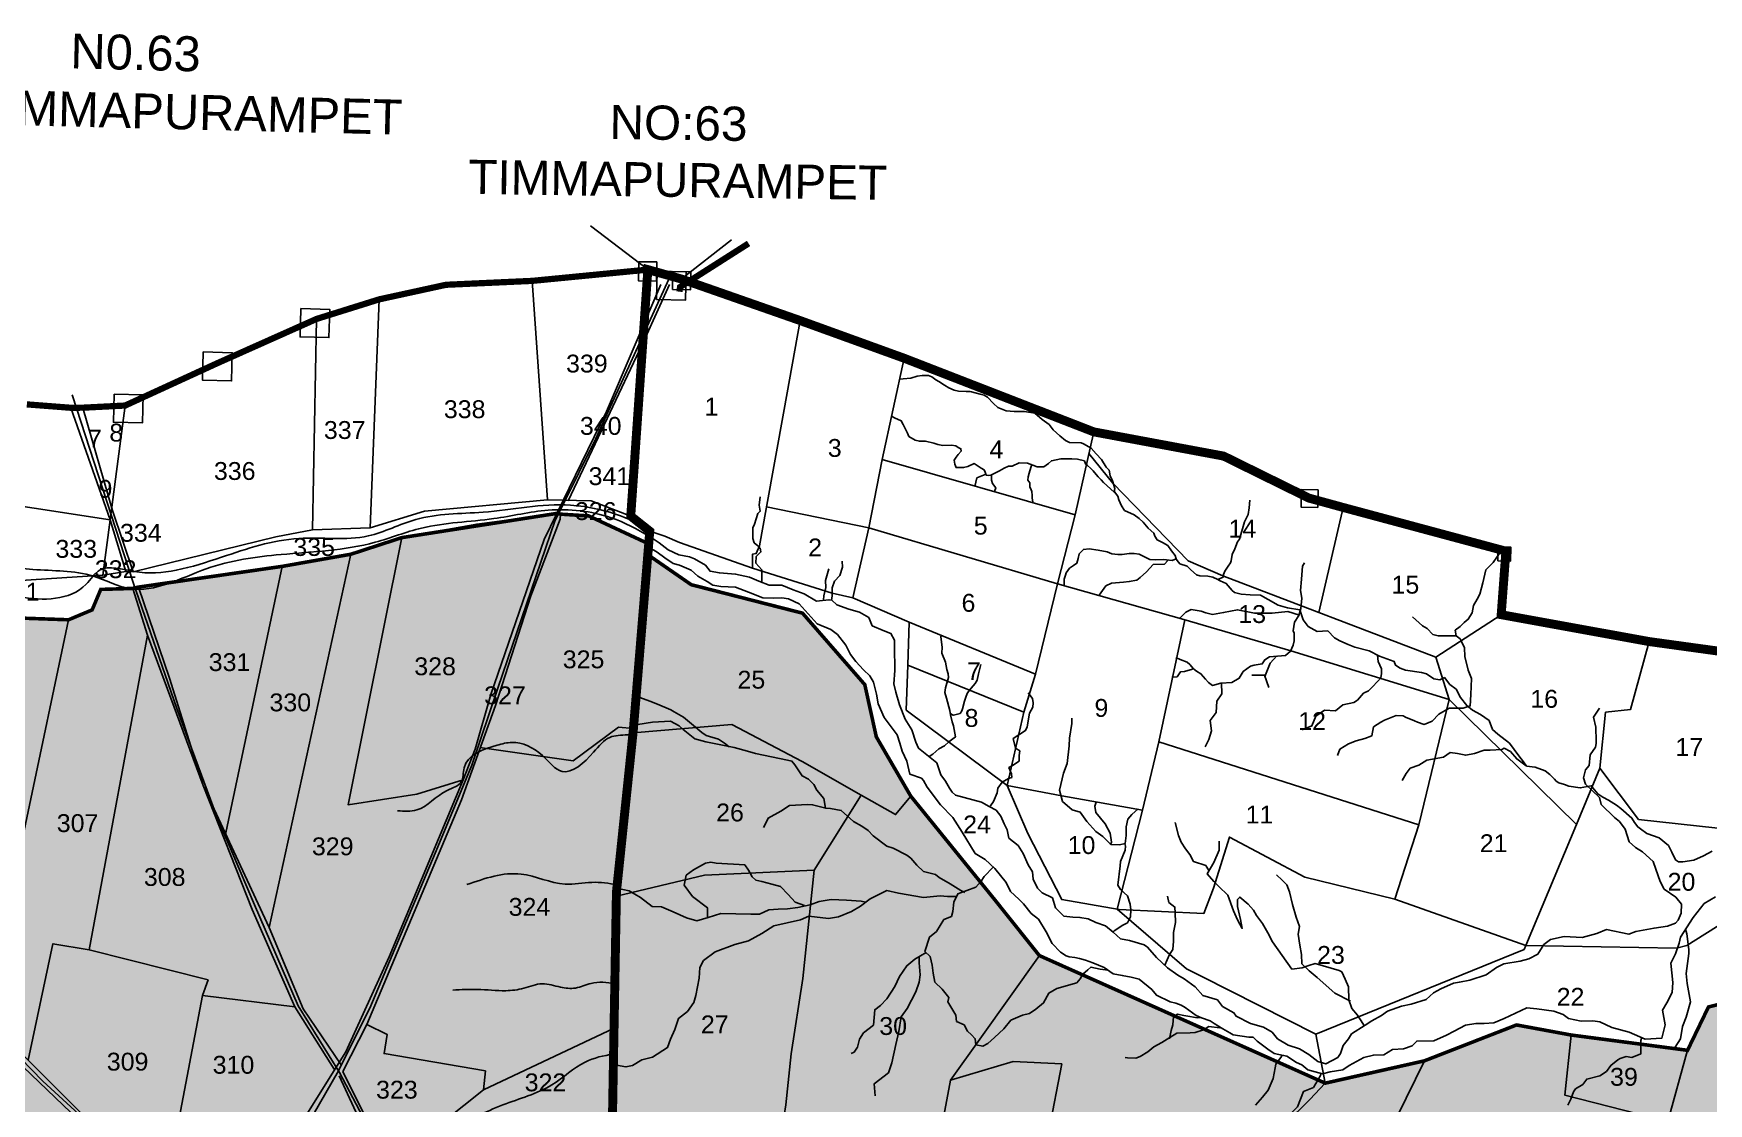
# Model space of a CAD drawing. Header units: inches. Extents: x 204181 to 273365, y 1587708 to 1600456.
# Drawn here: x 209402 to 211277, y 1597300 to 1598498 of the extents above; entities that cross this region are included whole.
import ezdxf
from ezdxf.enums import TextEntityAlignment as Align

# ---------------------------------------------------------------- set-up
doc = ezdxf.new("R2010")
doc.units = ezdxf.units.IN
doc.header["$LTSCALE"] = 15
doc.header["$MEASUREMENT"] = 0
doc.linetypes.add('HIDDEN2', pattern=[0.1875, 0.125, -0.0625])
for name, color, linetype in [('BOUNDRY STONES', 240, 'Continuous'), ('DIMENSION', 7, 'Continuous'), ('PLOT NOS', 7, 'Continuous'), ('PLOTS', 7, 'Continuous'), ('PLOTS NO', 7, 'Continuous'), ('ROADS', 1, 'Continuous'), ('STREAMS', 4, 'Continuous'), ('TEXT', 1, 'Continuous'), ('VILLAGE BOUNDRY', 5, 'Continuous'), ('WUA-16', 3, 'Continuous')]:
    doc.layers.add(name, color=color, linetype=linetype)
doc.styles.get("Standard").update_dxf_attribs({"font": 'arial.ttf'})

msp = doc.modelspace()

# ---------------------------------------------------------------- hatches: boundary and pattern name
at = {"layer": 'PLOTS NO'}
h = msp.add_hatch(color=2, dxfattribs=at)
h.dxf.hatch_style = 1
h.paths.add_polyline_path([(208400.2, 1597264.3), (208469.5, 1597474.9), (208606.7, 1597990.9), (208611, 1598017.2), (208658.7, 1598006.6), (208679.2, 1598001), (208719.2, 1597992.9), (208739.9, 1597987.2), (208759, 1597984), (208763.5, 1598005.1), (208797.6, 1597999.4), (208804.6, 1598007.5), (208975.7, 1597994), (208995.2, 1597985.6), (209006, 1597982.2), (209063.6, 1597947.9), (209113.2, 1597930.2), (209141.7, 1597918.9), (209170.2, 1597919.9), (209168.5, 1597910.3), (209240.9, 1597884), (209312.9, 1597863.9), (209373.3, 1597843.9), (209441.3, 1597841.5), (209467.7, 1597852.6), (209477.3, 1597875.5), (209513.1, 1597876.6), (209519.5, 1597878.1), (209680.4, 1597901.3), (209757.3, 1597914.9), (209814.3, 1597933.5), (209987.8, 1597960.6), (209991.8, 1597959.8), (210023.5, 1597957.8), (210090.7, 1597926.5), (210074, 1597723.5), (210054.5, 1597532), (210051.9, 1597384.2), (210049.7, 1597259.5), (210017.7, 1597038.7), (209983.1, 1597046.5), (209960.7, 1596978.3), (209894.4, 1596797.7), (209883.1, 1596760.4), (209761.7, 1596794.7), (209726, 1596796.3), (209717.6, 1596798.1), (209660, 1596874.6), (209523.8, 1596910.4), (209513.8, 1596913.4), (209489.2, 1596863.8), (209453.2, 1596777.1), (209438.8, 1596750.1), (209382.9, 1596579.8), (209214.5, 1596624.6), (209171.2, 1596618.2), (209172, 1596649.5), (209054.1, 1596677.7), (209056.5, 1596804.9), (209130.2, 1596776.1), (209141.2, 1596792.4), (209201, 1596780.5), (209235.1, 1596969.9), (209267.7, 1597121.5), (209249.2, 1597124.8), (209126.2, 1597141.7), (209108.2, 1597121.8), (209043.9, 1597136.4), (208975.1, 1597148.6), (208921.6, 1597143.9), (208881.5, 1597142), (208843.5, 1597140.2), (208736.4, 1597137.2), (208731.6, 1597138.8), (208662, 1597182.2), (208564.3, 1597241.5)])
at = {"layer": 'PLOTS NO', "true_color": 0x58ba48}
h = msp.add_hatch(dxfattribs=at)
h.set_pattern_fill('ANSI31', color=85)
h.set_pattern_definition([(45, (0, 0), (-0.088388347648, 0.088388347648), [])])
h.paths.add_polyline_path([(209864.9, 1596619.8), (209883.1, 1596760.4), (209983.1, 1597046.5), (210017.7, 1597038.7), (210049.7, 1597259.5), (210054.5, 1597532), (210089.7, 1597914.4), (210138.3, 1597880.8), (210262.9, 1597848.9), (210332.6, 1597768.9), (210345.5, 1597710.4), (210384, 1597644.1), (210477.2, 1597529.1), (210528, 1597465.5), (210848, 1597322.6), (210959, 1597347.6), (211062.2, 1597387.8), (211123.4, 1597376.5), (211253.6, 1597359.4), (211277, 1597407.9), (211363.8, 1597430.2), (211332.5, 1597249.9), (211315.9, 1597156.1), (211299.8, 1596846.9), (211309.3, 1596689.6), (211321.3, 1596598.1), (211311.2, 1596595.2), (211264, 1596590.4), (210937.3, 1596557.8), (210716, 1596547.1), (210482.4, 1596542.6), (210359.7, 1596537.1), (210104.9, 1596574.8), (209936.6, 1596597.9), (209877.9, 1596603.7), (209869.1, 1596607.4)])

# ---------------------------------------------------------------- linework, layer by layer
at = {"layer": 'BOUNDRY STONES'}
for points in [[(210089.8, 1598233.6), (210025.7, 1598282.7)], [(210127.2, 1598223.1), (210183.4, 1598266.8)]]:
    msp.add_lwpolyline(points, dxfattribs=at)
for points in [[(210079.6, 1598242.5), (210099.8, 1598242.2), (210099.5, 1598220.7), (210079.3, 1598221)], [(210100.2, 1598231.9), (210132.7, 1598231.1), (210131.9, 1598199.4), (210099.5, 1598200.2)], [(210117.3, 1598211.4), (210137.5, 1598211.1), (210137.8, 1598231.1), (210117.6, 1598231.4)], [(209701.2, 1598189.9), (209733.6, 1598189.1), (209732.8, 1598157.5), (209700.4, 1598158.3)], [(209592.1, 1598141.4), (209624.6, 1598140.6), (209623.8, 1598108.9), (209591.3, 1598109.7)], [(209492.3, 1598094.3), (209524.7, 1598093.5), (209524, 1598061.9), (209491.5, 1598062.7)], [(210840, 1597987.1), (210821.5, 1597987.4), (210821.2, 1597967.6), (210839.7, 1597967.3)], [(211041.2, 1597907.5), (211055.6, 1597907.3), (211055.8, 1597922.8), (211041.4, 1597923)]]:
    msp.add_lwpolyline(points, close=True, dxfattribs=at)
at = {"layer": 'PLOTS'}
for points in [[(209977.3, 1597975.7), (209960.2, 1598221)], [(208645.4, 1598216.7), (208768.6, 1598049.3), (208804.6, 1598007.5), (208970.2, 1597801.4), (209014.7, 1597737.3), (209101.6, 1597615.9), (209111, 1597607.5), (209179.5, 1597551.3), (209207.6, 1597526.8), (209242.1, 1597500.4), (209295.4, 1597449.9), (209347.5, 1597397.9), (209396.2, 1597348.5), (209456, 1597288.2), (209456, 1597288.2), (209485.4, 1597259.5), (209523.2, 1597227.7), (209552.4, 1597216.5), (209628.6, 1597175.6), (209656.7, 1597174.5), (209663.7, 1597172.8), (209772.5, 1597135.4), (209837.9, 1597120)], [(210104.3, 1598217.1), (210043.3, 1598074.7), (209973.6, 1597931.3), (209913.9, 1597757.7), (209896.6, 1597696.8), (209882.9, 1597662.4), (209800.3, 1597463.9), (209751.6, 1597357.8), (209698.8, 1597272.9), (209664.8, 1597207), (209656.7, 1597174.5), (209657.5, 1597155.7)], [(210000.6, 1597974.8), (210041, 1598059.9), (210086.8, 1598156.7), (210114, 1598216.9)], [(209789, 1598200.3), (209778.8, 1597944.3)], [(209714.4, 1597942.4), (209718.7, 1598178.3)], [(210260.1, 1598176.6), (210242.2, 1598076.8), (210222.1, 1597965.7), (210214.6, 1597924.4), (210211.1, 1597915.7), (210207, 1597915), (210207, 1597899.2), (210125.3, 1597928.2), (210108.6, 1597935.3), (210091.9, 1597940.7)], [(210337.1, 1597944.5), (210352.2, 1598020.9), (210376.6, 1598134.4)], [(209227.3, 1597993.3), (209488, 1597953.5), (209504.6, 1598081.4)], [(209505.5, 1597895.6), (209488, 1597953.5), (209443.8, 1598078.9)], [(209457.4, 1598079), (209490.3, 1597963.7), (209513.6, 1597895.2)], [(210352.2, 1598020.9), (210568, 1597959.2), (210589, 1598051.9)], [(210548.4, 1597881.9), (210689.6, 1597841.9), (210809.5, 1597806.9), (210986.7, 1597752.1), (210972, 1597799.6), (210733.3, 1597890.8), (210694.5, 1597907.4), (210610.2, 1597994.3), (210583.5, 1598027.7)], [(208804.6, 1598007.5), (208975.7, 1597994), (208995.2, 1597985.6), (209006, 1597982.2), (209063.6, 1597947.9), (209113.2, 1597930.2), (209141.7, 1597918.9), (209170.2, 1597919.9), (209217.3, 1597906.1), (209332.5, 1597887.7), (209353.3, 1597883.1), (209479.6, 1597891.6), (209505.5, 1597895.6), (209513.6, 1597895.2), (209673.3, 1597934.2), (209714.4, 1597942.4), (209778.8, 1597944.3), (209839.8, 1597963.3), (209977.3, 1597975.7), (210026.3, 1597974.8), (210070.6, 1597957.7)], [(210090.7, 1597926.5), (210023.5, 1597957.8), (209998.2, 1597959.1), (209991.8, 1597959.8), (209987.8, 1597960.6), (209898.2, 1597948.7), (209814.3, 1597933.5), (209757.3, 1597914.9), (209680.4, 1597901.3), (209519.5, 1597878.1), (209513.1, 1597876.6), (209477.3, 1597875.5), (209467.7, 1597852.6), (209441.3, 1597841.5), (209373.3, 1597843.9), (209312.9, 1597863.9), (209240.9, 1597884), (209168.5, 1597910.3), (209170.2, 1597919.9)], [(209748.3, 1597335.6), (209775.1, 1597388.4), (209881, 1597640), (209919.3, 1597745.4), (209958.8, 1597868.5), (209991.5, 1597954), (209991.8, 1597959.8)], [(210207, 1597899.2), (210296.2, 1597871.3), (210319.3, 1597866.1), (210337.1, 1597944.5), (210222.5, 1597968.1)], [(210568, 1597959.2), (210548.4, 1597881.9), (210337.1, 1597944.5)], [(210868, 1597967.3), (210840.9, 1597849.7)], [(209488, 1597953.5), (209479.6, 1597891.6)], [(209814.3, 1597933.5), (209754.4, 1597634.2), (209831.1, 1597646.3), (209882.9, 1597662.4)], [(209757.3, 1597914.9), (209665.7, 1597497)], [(210089.7, 1597914.4), (210138.3, 1597880.8), (210229, 1597857.6), (210262.9, 1597848.9), (210332.6, 1597768.9), (210345.5, 1597710.4), (210384, 1597644.1), (210421.6, 1597599.2), (210477.2, 1597529.1), (210527.4, 1597465.7), (210619.1, 1597424.8), (210679.6, 1597397.8), (210848, 1597322.6), (210837.6, 1597377.6)], [(209616.1, 1597597.7), (209680.4, 1597901.3)], [(209738.7, 1597338.3), (209694.4, 1597408), (209646.7, 1597517.1), (209592, 1597655.9), (209529.7, 1597824.1), (209513.1, 1597876.6)], [(209519.5, 1597878.1), (209554.3, 1597776), (209592, 1597655.9), (209665.7, 1597497), (209703.8, 1597405.8), (209746.5, 1597343.1)], [(211404.9, 1597651.4), (211387.7, 1597557.6), (211382.7, 1597558.6), (211253, 1597476.8), (211241.3, 1597473.9), (211072.6, 1597476.9), (210926, 1597528.7), (210825.3, 1597553.4), (210740.7, 1597598.1), (210723.1, 1597540.9), (210712, 1597512.5), (210617.2, 1597517.1), (210553.1, 1597528.2), (210515.1, 1597602), (210492.1, 1597655.8), (210379.1, 1597740.4), (210380.8, 1597790.5), (210382.4, 1597838.7), (210319.3, 1597866.1)], [(210382.4, 1597838.7), (210523.8, 1597780.6), (210548.4, 1597881.9)], [(210972, 1597799.6), (211045, 1597847.2)], [(209441.3, 1597841.5), (209347.5, 1597397.9)], [(210510.8, 1597738), (210492.1, 1597655.8), (210553.1, 1597644.4), (210643.5, 1597628.3), (210661.9, 1597704.7), (210690.8, 1597841.5)], [(209529.7, 1597824.1), (209464.4, 1597472), (209423.8, 1597478.8), (209396.2, 1597348.5)], [(210986.7, 1597752.1), (211066.5, 1597673.9), (211129.4, 1597612.2), (211155.5, 1597675.3), (211161.9, 1597738), (211189.6, 1597740.9), (211210.6, 1597817.1)], [(210523.8, 1597780.6), (210510.8, 1597738), (210380.8, 1597790.5)], [(211155.5, 1597675.3), (211198.8, 1597618), (211331.8, 1597603.3), (211310.7, 1597803.3)], [(210661.9, 1597704.7), (210952.9, 1597611.7), (210986.7, 1597752.1)], [(210073.6, 1597719.8), (210057, 1597721.3), (210006.1, 1597683.6), (209901.5, 1597698.6)], [(210073.2, 1597714.8), (210183.6, 1597724.4), (210262.4, 1597682.9), (210328.7, 1597645.2), (210367, 1597623.4), (210384, 1597644.1)], [(210328.7, 1597645.2), (210276.1, 1597561.1), (210153, 1597555.4), (210054.5, 1597532)], [(211129.4, 1597612.2), (211072.6, 1597476.9), (211070.7, 1597472.4), (210837.6, 1597377.6), (210709.8, 1597441.9), (210692.6, 1597450.5), (210615, 1597517.5), (210643.5, 1597628.3)], [(210952.9, 1597611.7), (210926, 1597528.7)], [(210276.1, 1597561.1), (210263.4, 1597439.7), (210250.1, 1597355.5), (210244.4, 1597298.4), (210232.9, 1597226.7), (210049.7, 1597259.5)], [(210848, 1597322.6), (210961.5, 1597348.2), (211062.2, 1597387.8), (211123.4, 1597376.5), (211253.6, 1597359.4), (211277, 1597407.9), (211364.3, 1597430.3), (211387.7, 1597557.6)], [(209464.4, 1597472), (209597.5, 1597438.2), (209591.3, 1597420.9), (209552.4, 1597216.5)], [(210232.9, 1597226.7), (210405.3, 1597202.4), (210428.5, 1597325.8), (210461.3, 1597371.8), (210528, 1597465.5)], [(209694.4, 1597408), (209591.3, 1597420.9)], [(209775.1, 1597388.4), (209798, 1597377), (209794.5, 1597355.7), (209907.9, 1597336.3), (209905.9, 1597315.3), (210051.9, 1597384.2)], [(211123.4, 1597376.5), (211116.2, 1597309.2), (211231.4, 1597279.5), (211253.6, 1597359.4)], [(209962.6, 1596987.3), (209956.7, 1596997.2), (209863.5, 1597071.7), (209763.5, 1597113.9), (209657.5, 1597155.7), (209626.3, 1597171), (209548.6, 1597212.6), (209512.3, 1597229.3), (209477.7, 1597255.8), (209452.9, 1597281.3), (209373, 1597357.6)], [(210428.5, 1597325.8), (210498.8, 1597347), (210553.1, 1597344.2), (210538.5, 1597268.8), (210600, 1597249.2), (210575.1, 1597136.5), (210405.3, 1597202.4), (210374.6, 1597080.5), (210329.9, 1596922.8), (210229, 1596958.6), (210160.9, 1596982.8), (210017.7, 1597038.7)], [(210739.6, 1597129.1), (210811.4, 1597101.8), (210880.6, 1597246.4), (210908, 1597243.5), (210959, 1597347.6)], [(209858.4, 1597078), (209837.9, 1597120), (209787.5, 1597238.2), (209770, 1597275.1), (209744.2, 1597330.7)], [(209748.3, 1597335.6), (209787, 1597257.6), (209846.4, 1597118.5), (209871, 1597078.5)], [(210375, 1597082.1), (210509.6, 1597003.8), (210601.4, 1596955), (210642, 1596931.2), (210681.6, 1597030.5), (210591.7, 1597119.1), (210575.1, 1597136.5), (210739.6, 1597129.1), (210747.3, 1597221.9), (210830.8, 1597304.3), (210848, 1597322.6)], [(209905.9, 1597315.3), (209861.8, 1597280.1), (209787, 1597257.6)]]:
    msp.add_lwpolyline(points, dxfattribs=at)
at = {"layer": 'ROADS'}
for points in [[(209743.1, 1597336.2), (209778.5, 1597406.5), (209854.6, 1597587.4), (209892.8, 1597678.8), (209922, 1597765), (209986, 1597952.9), (209994, 1597968.5), (210031.7, 1598044.6), (210113.1, 1598223.1)], [(209349.3, 1597389.3), (209412.4, 1597325), (209452.8, 1597287.8), (209501.1, 1597241.5), (209523, 1597225.9), (209551.7, 1597214.3), (209606.8, 1597185), (209646.5, 1597163.7), (209662.8, 1597155.2), (209718.6, 1597134), (209774.4, 1597111.8), (209868.7, 1597071.5), (209842.7, 1597114.6), (209770.8, 1597284.8), (209744.5, 1597334.7), (209698.3, 1597409.2), (209649.3, 1597522.2), (209606.6, 1597622.9), (209562.3, 1597742.2), (209513.7, 1597883.4), (209445.2, 1598093.4)], [(209743.3, 1597336.6), (209672.7, 1597213.3), (209660.4, 1597167.3), (209647.9, 1597157.6), (209599.2, 1597083.2), (209521.8, 1596914.4), (209509.9, 1596899.4), (209503.3, 1596891.7), (209480.5, 1596830), (209430.9, 1596696.6), (209402.9, 1596628.1), (209387.5, 1596575.9), (209356.2, 1596496.4), (209333.4, 1596448.9), (209270.9, 1596326.4), (209222.9, 1596212.8), (209185.3, 1596132.1), (209162.9, 1596087.5), (209110, 1595972.3), (209102.8, 1595955.3)]]:
    msp.add_lwpolyline(points, dxfattribs=at)
at = {"layer": 'STREAMS'}
for points in [[(210371.7, 1598111.1), (210375.6, 1598111.4), (210384, 1598112), (210391.1, 1598114.3), (210396.7, 1598115.1), (210403.9, 1598115), (210407.8, 1598113.7), (210412.3, 1598110.2), (210415.6, 1598108.2), (210421.7, 1598104.4), (210426.8, 1598101.1), (210432.6, 1598098.8), (210437.5, 1598097.5), (210445.9, 1598097.2), (210450.7, 1598097.1), (210451.9, 1598096.9), (210461.9, 1598094.1), (210466.1, 1598093), (210469.9, 1598090.8), (210476.7, 1598083.7), (210481.7, 1598079.2), (210491, 1598075.6), (210499.9, 1598074.8), (210511.4, 1598074.6), (210523, 1598072.7), (210531, 1598065.9), (210538.9, 1598060.3), (210543.3, 1598054.2), (210550.8, 1598047.3), (210557.2, 1598042.4), (210561.6, 1598040.1), (210574.8, 1598039.5), (210577.6, 1598038.4), (210586, 1598033.6), (210591.7, 1598027.3), (210597.7, 1598021.1), (210602.9, 1598012.4), (210606, 1598009), (210607.2, 1598002.6), (210609.9, 1597997.1), (210612.4, 1597988.4), (210611.8, 1597984.4), (210599.7, 1597995.1), (210597.3, 1597998.3), (210593.8, 1598001.7), (210591.7, 1598004.2), (210588.4, 1598008.3), (210585.3, 1598011.2), (210581.8, 1598014.4), (210579.8, 1598016), (210578.4, 1598019.5), (210570.7, 1598021.4), (210564.2, 1598021.7), (210552.2, 1598021.7), (210541.6, 1598019.5), (210538.1, 1598016.4), (210532.9, 1598012.8), (210525.7, 1598012.9), (210520.8, 1598014.7), (210514.7, 1598016.8), (210505.5, 1598017.2), (210497.4, 1598013.5), (210493.3, 1598013.4), (210488.6, 1598011.2), (210483.4, 1598008.4), (210478.3, 1598005.5), (210473.7, 1598003.6), (210470.8, 1598003.2), (210468.6, 1598003.5), (210467.4, 1598006.7), (210466.2, 1598009.4), (210463, 1598011.2), (210460.8, 1598012.6), (210455, 1598016.4), (210447.9, 1598013.2), (210443.1, 1598012), (210434.8, 1598011.9), (210433.3, 1598015.8), (210432.7, 1598020.2), (210434.8, 1598023.5), (210437, 1598026.5), (210440.4, 1598030.3), (210440.3, 1598033), (210437.3, 1598034.6), (210434.7, 1598036.4), (210429.8, 1598037.2), (210420.1, 1598036.8), (210414.5, 1598037.7), (210409.9, 1598039.2), (210400.4, 1598041.5), (210396.4, 1598041.5), (210393.8, 1598041.4), (210389, 1598042.5), (210381.8, 1598046.9), (210380.3, 1598050.4), (210375.5, 1598060.3), (210373.5, 1598064.1), (210365.8, 1598067.7), (210362.6, 1598069.5)], [(210520.7, 1597973.1), (210519.9, 1597978.2), (210519.9, 1597980.7), (210519.5, 1597985.2), (210518.8, 1597987), (210517.4, 1597990.4), (210517.3, 1597994.8), (210515.2, 1597998), (210515.5, 1598001.6), (210516.6, 1598005.5), (210519.7, 1598015.6)], [(210455.6, 1597990.8), (210458.1, 1598000.4), (210467.3, 1598004.3)], [(210474.8, 1598004.6), (210474.6, 1598001.6), (210474.6, 1597997.9), (210475.6, 1597994.2), (210479.2, 1597989.4), (210477.9, 1597985.2)], [(210217.3, 1597883.9), (210217.5, 1597897.4), (210210.5, 1597905), (210210.9, 1597912.2), (210216.3, 1597917.5), (210215.3, 1597921.7), (210212.9, 1597924.2), (210208.8, 1597927.8), (210207.2, 1597932.7), (210207.3, 1597938.5), (210207.4, 1597944.6), (210209.3, 1597948.4), (210212.9, 1597960.5), (210215.5, 1597963), (210214.5, 1597969.8), (210215.4, 1597979.1)], [(210612.3, 1597984.7), (210616, 1597980.1), (210617.1, 1597976), (210619.9, 1597969.1), (210623.5, 1597963.9), (210634, 1597959), (210639.8, 1597955), (210644.4, 1597950.9), (210649.9, 1597944.1), (210656, 1597938.5), (210657.2, 1597935.1), (210659.8, 1597931), (210665.9, 1597927.9), (210671.7, 1597924.5), (210676, 1597918.8), (210679.9, 1597913.6), (210681.2, 1597909.7), (210676.8, 1597908), (210670.2, 1597908.8), (210667.4, 1597909), (210657.5, 1597908.8), (210651.5, 1597908.9), (210647.8, 1597910.9), (210639.6, 1597914.9), (210634.1, 1597915.9), (210628.5, 1597915.8), (210620.7, 1597914.7), (210615.7, 1597914.6), (210609, 1597915.4), (210603.9, 1597917.6), (210593.7, 1597919.3), (210583.8, 1597920.9), (210577.3, 1597920.2), (210572.4, 1597915.2), (210571.3, 1597910.3), (210570, 1597904.8), (210566.1, 1597902.4), (210561.8, 1597899.4), (210558, 1597893.9), (210557.4, 1597891.6), (210555.9, 1597886.8), (210555.7, 1597879.8)], [(210680.9, 1597910), (210682.4, 1597908), (210685.4, 1597904.3), (210693.3, 1597901.5), (210697.7, 1597897.6), (210704.1, 1597892), (210707.8, 1597890.7), (210716.6, 1597890.2), (210722.3, 1597889.1), (210727.7, 1597886.7), (210733.8, 1597889.4), (210734.2, 1597892.1), (210735.6, 1597895.8), (210739.2, 1597901.4), (210741.8, 1597905.2), (210742.7, 1597907.5), (210743.9, 1597914.7), (210746.8, 1597921), (210749.9, 1597928.6), (210752.1, 1597931.7), (210757.5, 1597951.3), (210761.7, 1597959.4), (210762.9, 1597966.8), (210763.5, 1597975.3)], [(211284.9, 1597531.3), (211272.3, 1597523.7), (211259.9, 1597508.1), (211245.6, 1597486.2), (211244.3, 1597479.3), (211240.3, 1597467.4), (211234.9, 1597457), (211237.2, 1597435.4), (211236.5, 1597424.1), (211230.5, 1597412.5), (211225.4, 1597404.2), (211228.4, 1597388.1), (211225, 1597373.1), (211206, 1597371.9), (211188.1, 1597379.7), (211169, 1597384.9), (211155.4, 1597391.2), (211147.5, 1597392.5), (211134.7, 1597392.1), (211120.2, 1597395.2), (211114.4, 1597399.4), (211104, 1597403.3), (211084.8, 1597405.9), (211073.8, 1597407), (211048.4, 1597395), (211036.9, 1597390), (211025.9, 1597389.5), (211016.5, 1597389.4), (211005.2, 1597387.5), (210992.5, 1597381), (210983.7, 1597376.5), (210969.7, 1597370), (210950.5, 1597369.7), (210945.4, 1597364.5), (210935.8, 1597361.2), (210923.2, 1597360.2), (210913.5, 1597354.5), (210901.9, 1597354.1), (210891.3, 1597351.4), (210874.9, 1597342.3), (210867.9, 1597337.7), (210853.7, 1597335.3), (210845.1, 1597333.1), (210828.5, 1597337.4), (210822, 1597343.1), (210815.9, 1597345.9), (210804.9, 1597352.8), (210801.4, 1597353.6), (210790.9, 1597355.8), (210783.8, 1597360.8), (210772, 1597369.7), (210767.2, 1597374.1), (210762.4, 1597374), (210745.1, 1597376.8), (210741.3, 1597378.9), (210733.4, 1597383.6), (210723.8, 1597389.4), (210719.1, 1597392.3), (210709.7, 1597395.8), (210703.5, 1597398.2), (210691.1, 1597407.2), (210686.7, 1597410), (210680.9, 1597412.2), (210674.4, 1597413.8), (210659, 1597421.3), (210654.1, 1597427.4), (210639.8, 1597439), (210630.9, 1597441.3), (210620.9, 1597443.2), (210610.7, 1597445), (210600.4, 1597452.3), (210587.9, 1597457.4), (210579.6, 1597460.2), (210573, 1597462.3), (210567.6, 1597463.5), (210561.4, 1597464.2), (210558.1, 1597465.3), (210551.8, 1597469.4), (210542.5, 1597479), (210535.5, 1597492.2), (210526.9, 1597506.2), (210519, 1597512.7), (210510.2, 1597523.4), (210505, 1597528.7), (210495.8, 1597537.1), (210490.7, 1597547.3), (210478.3, 1597563), (210467.2, 1597573), (210456.3, 1597579.9), (210441.7, 1597603.5), (210431.2, 1597620), (210417.3, 1597634.2), (210402.6, 1597653.9), (210398.2, 1597661.7), (210395.9, 1597664.2), (210383, 1597668.8), (210379.6, 1597683.3), (210374.4, 1597694.3), (210372, 1597703.2), (210368.7, 1597712.6), (210354.3, 1597731.9), (210347.4, 1597747.5), (210345.8, 1597758.3), (210342.3, 1597771.6), (210338.4, 1597778.8), (210331.2, 1597785.6), (210322.4, 1597794.7), (210316.7, 1597802.8), (210311.2, 1597812.9), (210301.9, 1597825.1), (210294.5, 1597830.7), (210279.4, 1597836.9), (210259.1, 1597859.3), (210247.3, 1597865), (210239.7, 1597866.2), (210230.9, 1597865.6), (210218.4, 1597866), (210202.6, 1597872.6), (210187.9, 1597878.1), (210171.5, 1597878.9), (210162.4, 1597880.3), (210156.2, 1597884.2), (210145.6, 1597890.2), (210138.2, 1597897.2), (210125.1, 1597902.7), (210118, 1597904.5), (210108.8, 1597910.8), (210100.1, 1597917.3), (210090, 1597923.1)], [(210091.6, 1597937.9), (210095.7, 1597932), (210102.4, 1597927.7), (210112.4, 1597919.7), (210124.4, 1597914.2), (210136.2, 1597912), (210141.8, 1597909.7), (210154.2, 1597902.8), (210159.4, 1597895.9), (210169.8, 1597894), (210188, 1597892.6), (210203.7, 1597889.4), (210213.9, 1597884.7), (210225.7, 1597880.2), (210239.6, 1597880.3), (210252.5, 1597875.2), (210264.7, 1597870.7), (210278.6, 1597862.4), (210292.4, 1597863.9), (210295.8, 1597863.3), (210301.2, 1597858.4), (210314.9, 1597853.3), (210326.5, 1597850), (210337.2, 1597844), (210340.9, 1597834.8), (210353, 1597829.6), (210361.8, 1597826), (210365.7, 1597818.5), (210365.9, 1597811.7), (210366.3, 1597784.8), (210365, 1597769.9), (210367.4, 1597760.5), (210371.6, 1597746.2), (210377.9, 1597730.3), (210385.2, 1597718.3), (210389.6, 1597704.5), (210392.8, 1597697.6), (210404, 1597688.8), (210413.4, 1597681.2), (210417.8, 1597668), (210423.1, 1597660.6), (210427.4, 1597653), (210430.3, 1597648.6), (210434.1, 1597645.1), (210463.4, 1597637.2), (210471.7, 1597632.4), (210479.5, 1597628.2), (210484.9, 1597621.6), (210488.6, 1597613.1), (210492, 1597606.3), (210493.7, 1597597), (210504.2, 1597588.6), (210509.9, 1597579.9), (210515.4, 1597567), (210520.2, 1597559.1), (210521, 1597551.1), (210526, 1597540.8), (210531.2, 1597535.8), (210542.7, 1597530.1), (210546, 1597518.9), (210555.5, 1597509.5), (210565.4, 1597508.4), (210573.4, 1597508.3), (210582.6, 1597506.5), (210591.1, 1597502.4), (210602.2, 1597498.9), (210610.5, 1597491.7), (210619, 1597484.4), (210628.8, 1597482.3), (210645.4, 1597477.6), (210649, 1597475), (210659.3, 1597463.4), (210671.3, 1597451.9), (210683.1, 1597443.5), (210690.3, 1597439.4), (210702.5, 1597430.6), (210711.1, 1597420.8), (210727.3, 1597416), (210733, 1597408.6), (210745.9, 1597401.5), (210748.4, 1597397.6), (210764.3, 1597389.4), (210778.9, 1597385.2), (210788.5, 1597379.7), (210794.6, 1597372.3), (210806.4, 1597365), (210819.3, 1597361.2), (210829.6, 1597354.8), (210839.9, 1597347), (210848.7, 1597344.1), (210862.3, 1597351.4), (210865.3, 1597356), (210868.2, 1597364.7), (210873.9, 1597372.3), (210877.5, 1597377.7), (210892.6, 1597387.7), (210900.2, 1597392.5), (210910.9, 1597398.4), (210917.7, 1597403.4), (210933.5, 1597408.9), (210944.3, 1597411.1), (210960.9, 1597416.3), (210969.4, 1597423.7), (210977.5, 1597428.3), (210991.8, 1597434.4), (210998.2, 1597435.8), (211009.9, 1597438), (211028.3, 1597444.1), (211039.9, 1597452.3), (211047.9, 1597456.4), (211066.4, 1597459.4), (211075.9, 1597461.7), (211086, 1597467), (211092.8, 1597477.7), (211100.2, 1597483.3), (211115.6, 1597487), (211135.8, 1597485.7), (211152.2, 1597490.3), (211162.8, 1597494.6), (211187.8, 1597489.6), (211195.9, 1597492.4), (211216.1, 1597496.2), (211231.1, 1597498.3), (211240.2, 1597501.9), (211243, 1597505.2), (211246.6, 1597513), (211246.7, 1597523), (211240.4, 1597530.8), (211227.6, 1597539.9), (211222.8, 1597548.4), (211220.7, 1597554.7), (211215.1, 1597570.8), (211203.2, 1597581.8), (211195.4, 1597586.6), (211188.3, 1597592.8), (211183.8, 1597606.9), (211177.5, 1597615.6), (211171.9, 1597620.2), (211157.1, 1597634.8), (211155.2, 1597642.4), (211139.5, 1597657.6), (211137.2, 1597664.5), (211139.2, 1597673.3), (211143.3, 1597678.5), (211144.6, 1597690.2), (211150.5, 1597698.7), (211151.3, 1597703.1), (211151.2, 1597705.6), (211150.9, 1597721.3), (211148.5, 1597732.5), (211155, 1597742.6)], [(210307.3, 1597907.1), (210307.6, 1597900.5), (210304.5, 1597891.2), (210298.7, 1597884.6), (210296.2, 1597877.3), (210295.9, 1597868.4), (210295.3, 1597863.1)], [(210594.9, 1597868.9), (210596.7, 1597871.5), (210602.5, 1597879.7), (210608.7, 1597882.6), (210622.3, 1597883.7), (210628.7, 1597884.3), (210637, 1597885.7), (210640.8, 1597888.9), (210648, 1597895.3), (210655.3, 1597903.3), (210668.1, 1597903.8), (210671.7, 1597907.8)], [(210824.7, 1597905.4), (210822.5, 1597901.5), (210821.3, 1597886.9), (210820.4, 1597874.3), (210822, 1597865.8), (210821, 1597858), (210820.9, 1597854), (210818.4, 1597846.2), (210813.8, 1597839), (210812.1, 1597829.3), (210813.3, 1597826.4), (210813.2, 1597817.8), (210812.2, 1597813.2), (210809.1, 1597806.3), (210803.4, 1597801.6), (210785.6, 1597799.9), (210780.6, 1597796.7), (210777.5, 1597792), (210768.5, 1597790.5), (210764.2, 1597789.5), (210756, 1597783.5), (210751.8, 1597776.1), (210743.6, 1597771.2), (210731, 1597770.7), (210721.7, 1597768), (210717.5, 1597771.1), (210714, 1597774.9), (210708.8, 1597781), (210703.9, 1597784), (210700.6, 1597786.6), (210696.6, 1597791.4), (210693.4, 1597794.1), (210685.5, 1597797.2), (210680.9, 1597799.4)], [(210994.6, 1597823.4), (210993.6, 1597829.7), (210999.1, 1597833.9), (211003.7, 1597838.4), (211008.1, 1597842.1), (211012.5, 1597849.4), (211014, 1597857.4), (211018.2, 1597864.5), (211021.1, 1597870.2), (211024.5, 1597882.8), (211027.8, 1597897.3), (211036, 1597905.8), (211040.1, 1597911.8), (211045.9, 1597919.4)], [(210286.5, 1597863.7), (210286.8, 1597868.5), (210289.1, 1597877.6), (210288.7, 1597885.4), (210292.5, 1597898.4)], [(210727, 1597887.1), (210730.4, 1597885.2), (210737.3, 1597882.2), (210744, 1597874.4), (210746.5, 1597872.1), (210753.9, 1597870.3), (210764.1, 1597869.3), (210775.4, 1597869.1), (210784.3, 1597864.1), (210795.3, 1597857.9), (210805.9, 1597854.7), (210819.5, 1597852.5), (210823.3, 1597841.5), (210829.1, 1597834.1), (210839.1, 1597828.5), (210850.9, 1597829.1), (210858.5, 1597821.4), (210864.2, 1597818.1), (210873.7, 1597814), (210881, 1597810.7), (210897.1, 1597806.9), (210908.9, 1597800.8), (210925.2, 1597794.6), (210926.6, 1597790.6), (210932, 1597787.5), (210938, 1597784.9), (210955.9, 1597782.3), (210961.3, 1597780.8), (210969.7, 1597775.3), (210976.5, 1597774.3), (210981.5, 1597776.7), (210987.5, 1597769.1), (210994.6, 1597763.9), (210999.3, 1597754.5), (211006.4, 1597745.5), (211013, 1597740.2), (211022, 1597735.6), (211031.6, 1597728.6), (211035.1, 1597718.7), (211041.3, 1597713.4), (211054.2, 1597703.5), (211064.9, 1597689), (211069.8, 1597682.5), (211073.5, 1597677.6), (211083.2, 1597676.4), (211094.3, 1597672.5), (211099.6, 1597668.4), (211104.7, 1597663), (211106.7, 1597660.8), (211109.5, 1597659.1), (211115.8, 1597657.1), (211120.6, 1597655), (211133.5, 1597653.2), (211145.9, 1597655.6), (211153.1, 1597646.5), (211158.8, 1597643), (211165.2, 1597639.5), (211173.9, 1597633.8), (211179.1, 1597630), (211191.4, 1597619.5), (211194.2, 1597614.6), (211197.9, 1597609.5), (211200.9, 1597607.3), (211207.9, 1597602), (211222, 1597597.3), (211232.3, 1597588.7), (211235.9, 1597581.3), (211240.3, 1597572.6), (211243.3, 1597570.6), (211248.3, 1597570.5), (211260.6, 1597572.5), (211271.6, 1597577.2), (211281, 1597582.3)], [(210685.4, 1597843.3), (210692, 1597850.1), (210698, 1597853), (210709.1, 1597851.3), (210714.2, 1597849.4), (210721.9, 1597847.5), (210734.3, 1597849.6), (210749.7, 1597852.8), (210769, 1597848.8), (210788.7, 1597848.8), (210806, 1597850.7), (210819.2, 1597846.8)], [(210945.9, 1597844.7), (210957, 1597834.8), (210962.1, 1597831.6), (210968.6, 1597825.2), (210974.3, 1597823.7), (210994.6, 1597823.4), (210999.2, 1597820.1), (211000.6, 1597817.3), (211003.9, 1597810), (211004.3, 1597800.3), (211008.1, 1597785.1), (211011.7, 1597775.6), (211011.2, 1597757.8), (211010.1, 1597744.7)], [(210404.8, 1597688.3), (210408.9, 1597691), (210415.3, 1597696.9), (210422, 1597700.3), (210426.5, 1597704.8), (210434, 1597710.3), (210431.8, 1597722.6), (210430.4, 1597727.3), (210428.7, 1597735), (210427.9, 1597739.9), (210424.2, 1597753.8), (210422.3, 1597760), (210423.1, 1597765.3), (210426.2, 1597776.7), (210425.8, 1597780.9), (210424.3, 1597785.9), (210422.9, 1597794.1), (210418.9, 1597804.2), (210419.1, 1597810.9), (210417.9, 1597822.3), (210418.5, 1597824.1)], [(210428.2, 1597736.7), (210431.5, 1597734.8), (210431.9, 1597734.8), (210439.3, 1597736.6), (210441.2, 1597739.4), (210441.8, 1597741.7), (210444.3, 1597750.5), (210446.1, 1597756.1), (210447.4, 1597759.6), (210451.8, 1597764.9), (210456.3, 1597770.2), (210458.4, 1597773.8), (210460, 1597780.8), (210462.4, 1597791.5)], [(210780.5, 1597778.1), (210786.4, 1597793.1), (210793.9, 1597801.2)], [(210822.3, 1597718.3), (210833.2, 1597722.7), (210837.6, 1597733.7), (210847.1, 1597740.4), (210859.6, 1597739.4), (210867.7, 1597746.4), (210879.9, 1597748.8), (210884, 1597751.3), (210890.9, 1597759.3), (210896.6, 1597761.9), (210900.4, 1597766.1), (210906.8, 1597772.8), (210910.4, 1597776.5), (210911.2, 1597781.3), (210911.2, 1597786.4), (210907.3, 1597794.9), (210906.5, 1597801.7)], [(210676.3, 1597777.2), (210682.2, 1597777.6), (210686, 1597783.1), (210690.4, 1597783.7), (210699.5, 1597786.1)], [(210766, 1597779.5), (210780.2, 1597779.3), (210784.8, 1597765.5)], [(210076.5, 1597755.9), (210091.8, 1597750.4), (210100.7, 1597746.9), (210115.5, 1597740.5), (210119.1, 1597738.6), (210129.8, 1597732.6), (210140.8, 1597723.2), (210150.3, 1597715.3), (210155.2, 1597711.9), (210169, 1597707.7), (210175.7, 1597703.2), (210180.9, 1597699.2)], [(210471.8, 1597632), (210473.4, 1597633.2), (210476.7, 1597637.9), (210480.7, 1597647.9), (210481.6, 1597652.9), (210486.5, 1597659.8), (210493.3, 1597663.7), (210497.2, 1597665), (210496.8, 1597668.9), (210493.9, 1597676), (210498.1, 1597678.5), (210505.3, 1597683.2), (210505.4, 1597689.6), (210506.3, 1597694.6), (210501.3, 1597697.9), (210498.8, 1597708.4), (210512.6, 1597717.4), (210514.4, 1597721.8), (210516.8, 1597737), (210520.7, 1597743.7), (210521, 1597748.5), (210520.5, 1597753.3), (210515.4, 1597759.6)], [(210713.5, 1597699.1), (210717.6, 1597707.3), (210720.6, 1597717), (210719.1, 1597728.7), (210725.8, 1597737.7), (210726.5, 1597750.4), (210732.3, 1597758.6), (210732, 1597770.9)], [(210861.7, 1597689.5), (210864.5, 1597696.6), (210874.2, 1597702.7), (210882.8, 1597706.1), (210892.3, 1597708.7), (210900.2, 1597711.6), (210902.1, 1597721.5), (210910.4, 1597726.7), (210914.5, 1597729), (210927.4, 1597734.2), (210935.1, 1597734), (210937.7, 1597732.6), (210948, 1597728.5), (210951.4, 1597726.7), (210958.8, 1597724.4), (210967.8, 1597727.9), (210975.1, 1597735.8), (210986.8, 1597742.7), (211002.3, 1597742.5), (211010.1, 1597745.1)], [(210288.6, 1597630.5), (210286.6, 1597641.4), (210279, 1597650.7), (210275.7, 1597656.9), (210269.6, 1597662.9), (210262.6, 1597666.7), (210254.4, 1597679.2), (210251.1, 1597683.2), (210246.2, 1597684.2), (210210.2, 1597691.8), (210201.2, 1597694.4), (210186.2, 1597698.4), (210169.6, 1597701.7), (210154.8, 1597705), (210142.5, 1597708.2), (210129.4, 1597718.6), (210124.8, 1597722.7), (210115, 1597728.1), (210094.9, 1597726.8), (210078.5, 1597724.3), (210073.6, 1597723.4)], [(210564.2, 1597731.2), (210564.5, 1597725.4), (210561.9, 1597708.9), (210561.2, 1597700.2), (210559, 1597680.7), (210555, 1597669.6), (210550.5, 1597650.6), (210554.1, 1597638.2), (210564.8, 1597628.8), (210573.8, 1597626.1), (210581.2, 1597615.7), (210591.1, 1597604.4), (210598.9, 1597599), (210608.1, 1597590), (210617.7, 1597589.5), (210623.9, 1597590.8), (210625.2, 1597599.8), (210625.1, 1597609.8), (210627.2, 1597618.3), (210631.5, 1597623.4), (210638.5, 1597629.7)], [(210934.2, 1597661.6), (210938.8, 1597669.4), (210943.2, 1597675.2), (210952.8, 1597678.8), (210961.8, 1597684.4), (210980.3, 1597687.8), (210988, 1597692.9), (210996, 1597691.7), (211005.3, 1597689.8), (211015.1, 1597691.6), (211025.9, 1597695.6), (211032.6, 1597695.5), (211045.7, 1597696.3), (211048.2, 1597697.7), (211055.3, 1597694.1), (211062.4, 1597685.7), (211073, 1597677.9)], [(210444.7, 1597536.2), (210440.1, 1597538.4), (210428.1, 1597545.7), (210415.9, 1597552.9), (210411.6, 1597556.1), (210398.4, 1597559.7), (210390.8, 1597566.9), (210384.1, 1597574.7), (210379.5, 1597578.1), (210364.5, 1597585.8), (210357.4, 1597588), (210341.9, 1597599.7), (210336.4, 1597605.6), (210329.4, 1597610.3), (210319.9, 1597615.7), (210306.2, 1597628), (210294.2, 1597630.3), (210288.9, 1597630.5), (210274.1, 1597634.4), (210268.3, 1597634.5), (210248.5, 1597633.6), (210238.8, 1597627.2), (210224.5, 1597619.4), (210222.3, 1597614.5), (210219.4, 1597609)], [(210591.6, 1597637.3), (210590.2, 1597632.9), (210591.4, 1597625.6), (210601.6, 1597612.9), (210607.3, 1597602.6), (210608.9, 1597592.3), (210607.8, 1597589.5)], [(210717.7, 1597560.9), (210714.3, 1597566.2), (210700.5, 1597570.7), (210696.5, 1597578.7), (210691.7, 1597585), (210686.7, 1597592.6), (210683.7, 1597599.9), (210680.1, 1597614.5)], [(210623.7, 1597591), (210624.4, 1597588.1), (210624, 1597583.6), (210621.6, 1597577.1), (210619, 1597571), (210618.5, 1597566), (210615.7, 1597544.2), (210618.9, 1597539.4), (210626.5, 1597532.3), (210629.8, 1597523), (210630.5, 1597516.8), (210630, 1597508.9), (210626.6, 1597502), (210621.4, 1597499.4), (210611.8, 1597493.3), (210610.1, 1597491.8)], [(210891.6, 1597386.7), (210890.3, 1597389.3), (210884.1, 1597398.8), (210877.8, 1597406.4), (210874.5, 1597415.9), (210874, 1597430.3), (210870.5, 1597439), (210866.5, 1597447.1), (210863.8, 1597448.7), (210836.7, 1597456.6), (210829.8, 1597454.3), (210822.3, 1597451.9), (210810.7, 1597450.3), (210788.9, 1597480.9), (210783.7, 1597491), (210777.9, 1597501.3), (210771.1, 1597510.4), (210767.9, 1597516.4), (210761.9, 1597522.9), (210752.3, 1597531), (210749.9, 1597528.2), (210749.8, 1597520.4), (210753, 1597505.8), (210755.2, 1597495.9), (210749.8, 1597505.6), (210745.2, 1597515.7), (210739, 1597533.1), (210729.1, 1597542.7), (210723.3, 1597548.3), (210715.7, 1597556.9), (210723.2, 1597569.6), (210729.3, 1597583.5), (210729.4, 1597593.7)], [(210156.6, 1597507.2), (210156.7, 1597515.8), (210156.4, 1597519.1), (210139.9, 1597531.6), (210130.4, 1597544.3), (210132.7, 1597555.5), (210140.7, 1597561.6), (210154.4, 1597569), (210160.1, 1597569.9), (210166.3, 1597569), (210198.3, 1597567), (210202.5, 1597561.3), (210206.4, 1597553.7), (210210.7, 1597550.1), (210217.2, 1597548.5), (210228.7, 1597545.6), (210238.1, 1597542.7), (210246.9, 1597533.9), (210254.8, 1597525.4), (210265, 1597521.4)], [(210605, 1597449.2), (210596.2, 1597450.1), (210585.8, 1597452.6), (210582.1, 1597449.4), (210576.8, 1597444.6), (210573.8, 1597439.5), (210569.9, 1597435.1), (210547.4, 1597428.7), (210538.5, 1597423.4), (210532.7, 1597412.4), (210523.9, 1597405.6), (210516.9, 1597400.6), (210509.1, 1597398.6), (210496.1, 1597393), (210488.4, 1597383.5), (210477.7, 1597373.8), (210470.2, 1597367), (210464.6, 1597364.2), (210456.9, 1597365.5), (210456.2, 1597372.4), (210452.1, 1597376.9), (210447.7, 1597381), (210443.7, 1597387.8), (210435.3, 1597391.8), (210434.4, 1597398.6), (210425.4, 1597413.7), (210426.8, 1597418.7), (210419.4, 1597427.7), (210411.1, 1597435.6), (210409.3, 1597445.6), (210408.2, 1597454.7), (210405.7, 1597464.6), (210399.9, 1597470.1), (210405, 1597486.2), (210412.8, 1597492.5), (210421.1, 1597505.7), (210429.6, 1597509.4), (210431.3, 1597515), (210432.2, 1597525.2), (210436.6, 1597534.6), (210456.8, 1597542.2), (210462.7, 1597548.9), (210466.2, 1597554.1), (210476.3, 1597564.4)], [(210793.5, 1597555.8), (210799.7, 1597549.8), (210804.9, 1597544.6), (210807.9, 1597536.7), (210811.5, 1597522.5), (210815.6, 1597508.5), (210819.4, 1597498.1), (210817.9, 1597489.4), (210819.7, 1597477.2), (210821.5, 1597466.7), (210821.9, 1597456.1), (210829.9, 1597448.3), (210839, 1597441.1), (210858.7, 1597423.5), (210876.4, 1597414.6)], [(210050.7, 1597343.5), (210065.2, 1597340.8), (210072.7, 1597342.3), (210083, 1597348.6), (210094.8, 1597351.9), (210111.7, 1597362.5), (210115, 1597371.7), (210120.1, 1597382.8), (210124, 1597395.1), (210134, 1597403), (210141.3, 1597412.8), (210143.3, 1597420.6), (210147.3, 1597440.3), (210147.8, 1597452.1), (210152.2, 1597459.8), (210165.1, 1597469.8), (210187.2, 1597477.9), (210202.5, 1597482), (210217.2, 1597490.1), (210230.9, 1597498.9), (210260.8, 1597505.6), (210269.9, 1597509.5), (210292.1, 1597507), (210303.3, 1597508.7), (210317.7, 1597514.7), (210327.7, 1597520.7), (210338.7, 1597528.9), (210357.4, 1597538.3), (210370.4, 1597535.3), (210398.2, 1597530.6), (210417, 1597532.5), (210425.2, 1597531.8), (210435.9, 1597531.5)], [(210333.5, 1597525.2), (210328.5, 1597526.3), (210312.2, 1597527.7), (210295.1, 1597528.3), (210281.7, 1597526.2), (210271.5, 1597522.4), (210257.5, 1597519.5), (210246, 1597517.8), (210235.7, 1597517.5), (210225, 1597516.7), (210214.7, 1597511.8), (210205, 1597512), (210188.4, 1597512.4), (210171.6, 1597512.7), (210157.3, 1597508), (210144.4, 1597504.3), (210132.9, 1597507.8), (210118.1, 1597514.4), (210105, 1597520.2), (210094.5, 1597520.4), (210081.4, 1597530.5), (210068.9, 1597538), (210054.6, 1597540.8)], [(210671.3, 1597531.9), (210673.1, 1597525), (210679.8, 1597519.7), (210679.9, 1597513.5), (210680.3, 1597502.7), (210678, 1597491.5), (210678.1, 1597481.7), (210677.5, 1597472.3), (210673.6, 1597466.7), (210668.6, 1597454.8)], [(211251.3, 1597495.1), (211252.7, 1597490), (211255, 1597472.4), (211255.1, 1597467.9), (211252, 1597445.3), (211253.3, 1597434.2), (211256.9, 1597413.5), (211252.2, 1597396.6), (211248, 1597386.1), (211245.8, 1597372.4), (211239.7, 1597363.1)], [(210317.3, 1597355.7), (210320.7, 1597357.2), (210324.5, 1597363), (210326.8, 1597371.7), (210331.3, 1597378.8), (210342.3, 1597387.6), (210343.8, 1597404.9), (210350, 1597409.5), (210357.3, 1597417.1), (210366.1, 1597430.9), (210371.3, 1597442), (210379.5, 1597454), (210388.6, 1597461.3), (210401.4, 1597469.1)], [(210393.3, 1597464.3), (210393.5, 1597457.2), (210394.6, 1597444.1), (210393.5, 1597435.8), (210389.9, 1597424.7), (210380.1, 1597406.2), (210373.4, 1597397), (210370.7, 1597380.3), (210367.4, 1597365.8), (210362.7, 1597345.4), (210359.2, 1597334.3), (210343.2, 1597321.9), (210344.2, 1597308.5)], [(210673.6, 1597372.1), (210675.6, 1597381.4), (210677.3, 1597388.1), (210678.3, 1597397.3), (210682.6, 1597400), (210689.8, 1597398.2), (210696.6, 1597397.2), (210704.6, 1597395.9), (210708, 1597396.3)], [(210624.2, 1597351.2), (210626.6, 1597350.8), (210635.9, 1597350.6), (210640.7, 1597352.5), (210649.3, 1597357.7), (210656.1, 1597363.2), (210665.2, 1597368.1), (210674.1, 1597373.7), (210681.8, 1597378.5), (210697, 1597378.8), (210702.4, 1597379.5), (210711.9, 1597382.5), (210717.7, 1597385.9), (210730.1, 1597384.5), (210731.1, 1597384.9)], [(211202.5, 1597374.1), (211201.4, 1597370.4), (211201.3, 1597355.3), (211191.3, 1597351.5), (211184.8, 1597352.6), (211178, 1597350.3), (211175.5, 1597348.8), (211167.7, 1597342.5), (211163, 1597335.7), (211155.5, 1597331), (211140.7, 1597327.2), (211136.3, 1597321.1), (211128.1, 1597316.1), (211125.8, 1597313), (211122.9, 1597304.7), (211119.7, 1597297.9)], [(210799.7, 1597354.5), (210799.1, 1597352.3), (210792.9, 1597343.7), (210792, 1597339.8), (210789.9, 1597327.7), (210784.1, 1597314.6), (210777.9, 1597307), (210770, 1597297.8)], [(210740.8, 1597226.2), (210742.7, 1597228.2), (210746.4, 1597230.8), (210750.9, 1597235), (210758.6, 1597240.2), (210763.1, 1597246.3), (210766.9, 1597251.3), (210774.5, 1597258.1), (210786.7, 1597265.1), (210800.1, 1597279.2), (210817, 1597296.2), (210823.7, 1597313.3), (210834.8, 1597317.8), (210842.6, 1597331.2), (210843.2, 1597333)]]:
    msp.add_lwpolyline(points, dxfattribs=at)
for points, knots in [([(208829.6, 1597990.1), (208835.1, 1597988), (208848.6, 1597982.9), (208873.6, 1597977), (208903.2, 1597977.1), (208934.7, 1597966.7), (208964.4, 1597958.2), (208993.9, 1597949.2), (209020.1, 1597934.4), (209049.6, 1597922.5), (209065.4, 1597888.5), (209069.6, 1597848.7), (209107.1, 1597840.9), (209143.3, 1597846.3), (209140.2, 1597886.2), (209153.9, 1597909), (209174.9, 1597935.6), (209205.5, 1597910.6), (209240.5, 1597923.2), (209285.1, 1597903.6), (209339.5, 1597907.8), (209403.6, 1597895.1), (209461.9, 1597897.8), (209523.7, 1597863.5), (209594.5, 1597904.5), (209685.5, 1597916.7), (209768.8, 1597919.6), (209844.4, 1597950.3), (209911.2, 1597951.2), (209980.7, 1597968.2), (210042.6, 1597961.7), (210077.9, 1597943.2), (210091.4, 1597934.8)], [0, 0, 0, 0, 2.249772, 5.536953, 9.79653, 13.501438, 18.128822, 21.706404, 25.209909, 29.796202, 33.181793, 39.305151, 42.657504, 46.996459, 50.520915, 55.598237, 57.774698, 61.866383, 66.954532, 71.175513, 79.753374, 87.492581, 96.19625, 101.697746, 112.997959, 123.881799, 137.478094, 144.417578, 154.819308, 162.704355, 171.790833, 177.867331, 177.867331, 177.867331, 177.867331]), ([(210084.9, 1597946.2), (210077.7, 1597949.9), (210051.9, 1597962), (209990.8, 1597976.3), (209913.2, 1597959.1), (209835, 1597961.2), (209771.1, 1597926.6), (209694.2, 1597939.3), (209624.2, 1597915.3), (209563.6, 1597895.4), (209519, 1597891.6), (209478, 1597905.9), (209451.6, 1597862.6), (209390.7, 1597862.7), (209343.4, 1597879.4), (209318.3, 1597889.1), (209310.5, 1597892.1)], [6.099072, 6.099072, 6.099072, 6.099072, 9.197357, 17.0143, 29.58512, 39.272698, 46.450872, 56.417365, 67.765383, 74.508741, 80.601158, 85.408244, 88.308024, 97.933748, 104.969487, 108.187502, 108.187502, 108.187502, 108.187502]), ([(209809.6, 1597627.6), (209817.1, 1597627.2), (209838.7, 1597625.8), (209855.9, 1597649.4), (209884.1, 1597656.8), (209881, 1597688.1), (209912.4, 1597699.1), (209944, 1597707), (209970.8, 1597694.4), (209995.5, 1597660.3), (210026.8, 1597689.1), (210044.1, 1597712.1), (210062.2, 1597712.4), (210070.9, 1597712.7), (210073, 1597712.8)], [0, 0, 0, 0, 2.741964, 7.92677, 10.279784, 12.315952, 18.050535, 20.213062, 24.96892, 28.592618, 33.860806, 37.048859, 39.560633, 40.33431, 40.33431, 40.33431, 40.33431]), ([(210055.4, 1597544.7), (210046.1, 1597546.6), (210026.7, 1597549.1), (209990.1, 1597541.6), (209944.4, 1597564.9), (209907.5, 1597552), (209887.2, 1597544.9)], [2.85491, 2.85491, 2.85491, 2.85491, 6.495281, 10.35966, 16.810211, 24.697035, 24.697035, 24.697035, 24.697035]), ([(209871.5, 1597426.8), (209880.7, 1597427.3), (209900.4, 1597428.5), (209926.9, 1597425.1), (209951.3, 1597427.9), (209971.3, 1597436.7), (209990.5, 1597429.6), (210009.4, 1597427.6), (210028.8, 1597436.9), (210043.7, 1597435.7), (210052.8, 1597434)], [0, 0, 0, 0, 3.503578, 7.564124, 10.166287, 12.89527, 15.543518, 17.682279, 20.017653, 23.458028, 23.458028, 23.458028, 23.458028]), ([(210051.4, 1597355.2), (210040.2, 1597353.5), (210014.6, 1597347.9), (209980.4, 1597314.1), (209925.1, 1597300.1), (209868.1, 1597269.1), (209813.7, 1597258.8), (209776.4, 1597215.1), (209733, 1597246.7), (209686.5, 1597264.2), (209654.2, 1597228), (209624.6, 1597252.3), (209592.6, 1597253.1), (209568.5, 1597226), (209526.7, 1597237.8), (209499.7, 1597254.6), (209479.5, 1597268.8), (209476.4, 1597287.5), (209463, 1597287.4), (209455.7, 1597287.3)], [1.616927, 1.616927, 1.616927, 1.616927, 5.870629, 11.630331, 19.239153, 27.325817, 36.392638, 40.124602, 46.710304, 53.123163, 57.580739, 61.195984, 65.761552, 68.42161, 74.113644, 79.644023, 81.347153, 83.325053, 85.770286, 85.770286, 85.770286, 85.770286])]:
    msp.add_open_spline(points, degree=3, knots=knots, dxfattribs=at)
at = {"layer": 'VILLAGE BOUNDRY', "linetype": 'HIDDEN2', "ltscale": 20, "const_width": 7}
for points in [[(210135.5, 1598220.2), (210202.5, 1598262.9), (210125.8, 1598214.1), (210125.2, 1598208.9)], [(209866.6, 1596401.6), (209860.3, 1596529.8), (209860, 1596588.8), (209866.5, 1596643.6), (209894.4, 1596797.7), (209960.7, 1596985.3), (209983.1, 1597046.5), (210017.7, 1597038.7), (210049.7, 1597259.5), (210054.6, 1597536.8), (210073.5, 1597718.1), (210091.9, 1597940.7), (210070.6, 1597957.6), (210089.8, 1598233.6)], [(209866.6, 1596401.6), (209860.3, 1596529.8), (209860, 1596588.8), (209866.5, 1596643.6), (209894.4, 1596797.7), (209960.7, 1596985.3), (209983.1, 1597046.5), (210017.7, 1597038.7), (210049.7, 1597259.5), (210054.6, 1597536.8), (210073.5, 1597718.1), (210091.9, 1597940.7), (210070.6, 1597957.6), (210089.8, 1598233.6)]]:
    msp.add_lwpolyline(points, dxfattribs=at)
at = {"layer": 'VILLAGE BOUNDRY', "color": 5, "linetype": 'HIDDEN2', "ltscale": 20, "const_width": 10}
msp.add_lwpolyline([(210049.7, 1597259.5), (210054.6, 1597536.8), (210073.5, 1597718.1), (210091.9, 1597940.7), (210070.6, 1597957.6), (210088.9, 1598221), (210089.8, 1598233.6), (210127.2, 1598223.1), (210260.1, 1598176.6), (210376.6, 1598134.4), (210589, 1598051.9), (210734.3, 1598024.8), (210829.7, 1597977.8), (210868, 1597967.3), (211050.3, 1597918.3), (211045, 1597847.2), (211210.6, 1597817.1), (211310.7, 1597803.3)], dxfattribs=at)
at = {"layer": 'VILLAGE BOUNDRY', "color": 5, "linetype": 'HIDDEN2', "ltscale": 20}
msp.add_lwpolyline([(209866.6, 1596401.6, 7, 7, 0), (209860.3, 1596529.8, 7, 7, 0), (209860, 1596588.8, 7, 7, 0), (209866.5, 1596643.6, 7, 7, 0), (209894.4, 1596797.7, 7, 7, 0), (209960.7, 1596985.3, 7, 7, 0), (209983.1, 1597046.5, 7, 7, 0), (210017.7, 1597038.7, 7, 7, 0), (210049.7, 1597259.5, 7, 7, 0), (210054.6, 1597536.8, 7, 7, 0), (210073.5, 1597718.1, 7, 7, 0), (210091.9, 1597940.7, 7, 7, 0), (210070.6, 1597957.6, 7, 7, 0), (210089.8, 1598233.6, 7, 7, 0), (209960.2, 1598221, 7, 7, 0), (209863.7, 1598216.6, 7, 7, 0), (209789, 1598200.3, 7, 7, 0), (209718.7, 1598178.3, 7, 7, 0), (209607.1, 1598128.5, 7, 7, 0), (209504.6, 1598081.4, 7, 7, 0), (209457.4, 1598079, 7, 7, 0), (209443.8, 1598078.9, 7, 7, 0), (209394.6, 1598082.7, 7, 7, 0)], format="xyseb", dxfattribs=at)
at = {"layer": 'WUA-16', "color": 17, "const_width": 4}
for points in [[(209373.3, 1597843.9), (209441.3, 1597841.5), (209467.7, 1597852.6), (209477.3, 1597875.5), (209513.1, 1597876.6), (209519.5, 1597878.1), (209680.4, 1597901.3), (209757.3, 1597914.9), (209814.3, 1597933.5), (209987.8, 1597960.6), (209991.8, 1597959.8), (210023.5, 1597957.8), (210090.7, 1597926.5), (210074, 1597723.5), (210054.5, 1597532), (210051.9, 1597384.2), (210049.7, 1597259.5)], [(209864.9, 1596619.8), (209883.1, 1596760.4), (209983.1, 1597046.5), (210017.7, 1597038.7), (210049.7, 1597259.5), (210054.5, 1597532), (210089.7, 1597914.4), (210138.3, 1597880.8), (210262.9, 1597848.9), (210332.6, 1597768.9), (210345.5, 1597710.4), (210384, 1597644.1), (210477.2, 1597529.1), (210528, 1597465.5), (210848, 1597322.6), (210959, 1597347.6), (211062.2, 1597387.8), (211123.4, 1597376.5), (211253.6, 1597359.4), (211277, 1597407.9), (211363.8, 1597430.2)]]:
    msp.add_lwpolyline(points, dxfattribs=at)

# ---------------------------------------------------------------- texts
at = {"layer": 'DIMENSION', "insert": (210124.4, 1598417), "char_height": 38.244, "width": 468.998, "attachment_point": 2, "rotation": 359.1609}
msp.add_mtext('\\pxqc;NO:63\\PTIMMAPURAMPET ', dxfattribs=at)
at = {"layer": 'PLOT NOS'}
for s, p in [('339', (210021.5, 1598128.4)), ('338', (209884.7, 1598077.3)), ('7', (209470.9, 1598044.5)), ('8', (209494.7, 1598051.1)), ('337', (209750.4, 1598054)), ('340', (210037, 1598058.6)), ('336', (209627.3, 1598008.1)), ('9', (209482.6, 1597988.1)), ('341', (210046.7, 1598002.3)), ('326', (210031.4, 1597963.2)), ('334', (209522.2, 1597938.9)), ('333', (209449.9, 1597920.9)), ('335', (209716.2, 1597923)), ('332', (209494, 1597898.1)), ('11', (209393.2, 1597872.9)), ('331', (209621.5, 1597794.1)), ('328', (209851.6, 1597789.4)), ('325', (210017.8, 1597797.2)), ('330', (209689.5, 1597749)), ('327', (209929.8, 1597756.9)), ('307', (209451.4, 1597613.8)), ('329', (209737, 1597587.8)), ('308', (209548.9, 1597553.5)), ('324', (209957.2, 1597520)), ('309', (209507.4, 1597346.7)), ('310', (209625.9, 1597343.2)), ('323', (209808.8, 1597315.3)), ('322', (209975.2, 1597323.5))]:
    msp.add_text(s, height=20, dxfattribs=at).set_placement(p, align=Align.MIDDLE_CENTER)
for s, p in [('1', (210153.2, 1598070.2)), ('3', (210291.2, 1598023.9)), ('4', (210472.2, 1598022.3)), ('5', (210454.6, 1597936.9)), ('14', (210739.8, 1597933.6)), ('2', (210269.2, 1597912.5)), ('15', (210922.2, 1597870.8)), ('6', (210440.9, 1597850.5)), ('13', (210750.7, 1597837.9)), ('7', (210446.9, 1597773.9)), ('25', (210190.1, 1597764.4)), ('9', (210589.7, 1597732.8)), ('16', (211077.6, 1597743)), ('8', (210444.3, 1597721.6)), ('12', (210817.8, 1597718)), ('17', (211240, 1597689)), ('26', (210166.2, 1597615.7)), ('24', (210442.7, 1597602.3)), ('11', (210758.9, 1597613.4)), ('10', (210559.7, 1597579.2)), ('21', (211021, 1597581.3)), ('20', (211231.3, 1597538.1)), ('23', (210838.9, 1597456.2)), ('22', (211107.1, 1597409.3)), ('27', (210149.1, 1597378.4)), ('30', (210348.8, 1597376.6)), ('39', (211166.9, 1597319.7))]:
    msp.add_text(s, height=20, dxfattribs=at).set_placement(p)
at = {"layer": 'TEXT', "insert": (209337.7, 1598500.7), "char_height": 39.119, "width": 494.879, "attachment_point": 1, "rotation": 358.5977}
msp.add_mtext('       N0.63 TIMMAPURAMPET ', dxfattribs=at)

doc.saveas('drawing.dxf')
